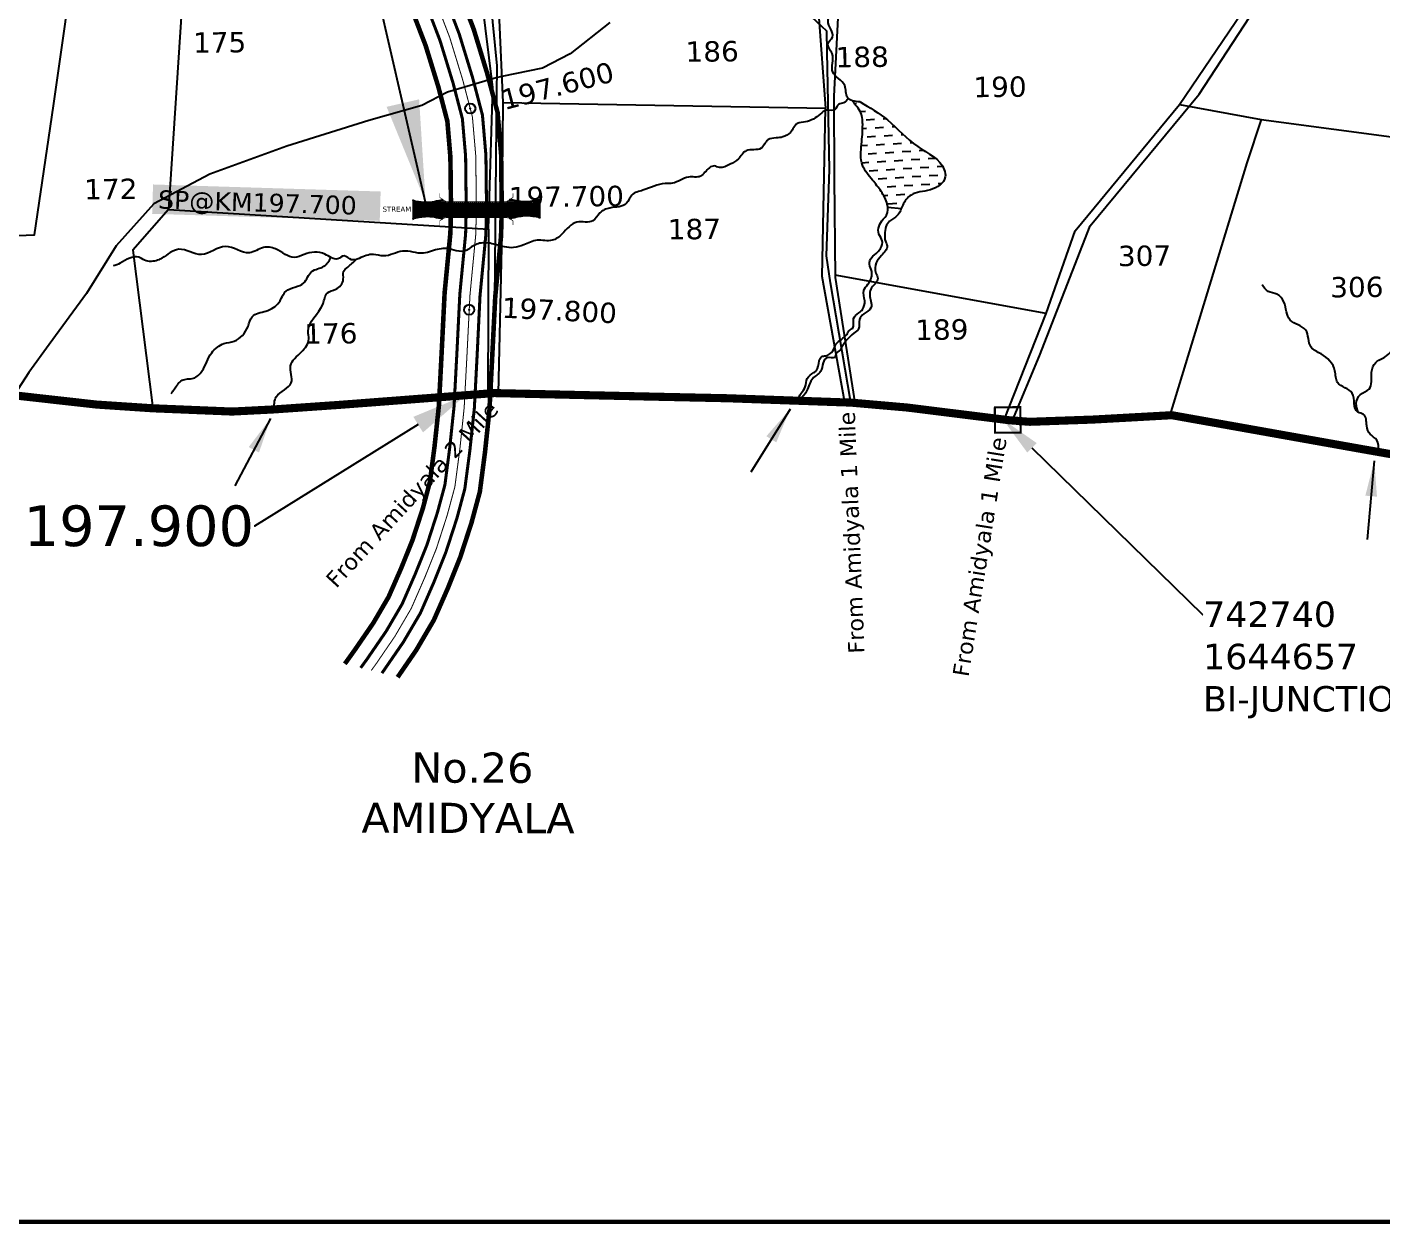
# Model space of a CAD drawing. Header units: inches. Extents: x 738765 to 747437, y 1643863 to 1647317.
# Drawn here: x 741802 to 743136, y 1643863 to 1645042 of the extents above; entities that cross this region are included whole.
import ezdxf
from ezdxf import colors
from ezdxf.entities.mleader import LeaderData, LeaderLine
from ezdxf.enums import TextEntityAlignment as Align
from ezdxf.math import Vec2, Vec3

# ---------------------------------------------------------------- set-up
doc = ezdxf.new("R2010")
doc.units = ezdxf.units.IN
doc.header["$MEASUREMENT"] = 0
doc.header["$PDMODE"] = 32
doc.header["$PDSIZE"] = 10
doc.linetypes.add('ACAD_ISO02W100', pattern=[15, 12, -3])
doc.linetypes.add('HIDDEN2', pattern=[0.1875, 0.125, -0.0625])
for name, color, linetype in [('CANAL1', 1, 'Continuous'), ('CSMark', 72, 'Continuous'), ('PLOT', 7, 'Continuous'), ('PLOT NO', 7, 'Continuous'), ('ROADS', 6, 'Continuous'), ('STRUCTURE', 5, 'Continuous'), ('tank', 4, 'Continuous'), ('TANKS-STREAM', 4, 'Continuous'), ('VILLAGE BOUNDRY', 5, 'Continuous'), ('VILLAGE STONES', 240, 'Continuous')]:
    doc.layers.add(name, color=color, linetype=linetype)
doc.styles.get("Standard").update_dxf_attribs({"font": 'verdana_0.ttf'})
doc.dimstyles.get("Standard").update_dxf_attribs({"dimtxt": 0.18, "dimasz": 35, "dimexe": 0.18, "dimexo": 0.0625, "dimgap": 0.09, "dimtad": 0, "dimtih": 1, "dimtoh": 1, "dimdec": 4, "dimzin": 0, "dimdsep": 46, "dimtxsty": 'Standard', "dimcen": 0.09, "dimadec": 0, "dimazin": 0, "dimtfac": 1, "dimtdec": 4, "dimtofl": 0, "dimtmove": 0, "dimatfit": 3, "dimfxl": 0, "dimtolj": 1, "dimtzin": 0, "dimarcsym": 0})

# ---------------------------------------------------------------- blocks, each defined once
blk = doc.blocks.new('SP')
at = {"layer": 'STRUCTURE'}
h = blk.add_hatch(dxfattribs=at)
h.set_pattern_fill('DASH', color=256, scale=8, style=0)
edge = h.paths.add_edge_path()
edge.add_spline(control_points=[(769825.7, 1706742.1), (769825.3, 1706741.8), (769823.8, 1706740.8), (769820.9, 1706740.3), (769817, 1706739.7), (769811.4, 1706738.9), (769804, 1706739.7), (769798.4, 1706741), (769795.6, 1706741.6)], knot_values=[0, 0, 0, 0, 1.613557, 5.24513, 8.624976, 13.470124, 22.190216, 30.746377, 30.746377, 30.746377, 30.746377], degree=3, periodic=0)
edge.add_line((769795.6, 1706741.6), (769792.6, 1706739.6))
edge.add_line((769792.6, 1706739.6), (769732.6, 1706739.6))
edge.add_line((769732.6, 1706739.6), (769729.6, 1706741.6))
edge.add_spline(control_points=[(769729.6, 1706741.6), (769726.9, 1706740.9), (769721.3, 1706739.5), (769713.9, 1706738.5), (769708.3, 1706739.1), (769704.4, 1706739.6), (769701.5, 1706740), (769700, 1706741), (769699.5, 1706741.3)], knot_values=[0, 0, 0, 0, 8.556161, 17.276253, 22.121402, 25.501247, 29.13282, 30.746377, 30.746377, 30.746377, 30.746377], degree=3, periodic=0)
edge.add_line((769699.5, 1706741.3), (769699.5, 1706722.1))
edge.add_spline(control_points=[(769699.5, 1706722.1), (769700, 1706722.4), (769701.4, 1706723.4), (769704.3, 1706724), (769708.2, 1706724.5), (769713.8, 1706725.3), (769721.2, 1706724.5), (769726.8, 1706723.3), (769729.6, 1706722.6)], knot_values=[0, 0, 0, 0, 1.613557, 5.24513, 8.624976, 13.470124, 22.190216, 30.746377, 30.746377, 30.746377, 30.746377], degree=3, periodic=0)
edge.add_line((769729.6, 1706722.6), (769732.6, 1706724.6))
edge.add_line((769732.6, 1706724.6), (769792.6, 1706724.6))
edge.add_line((769792.6, 1706724.6), (769795.6, 1706722.6))
edge.add_spline(control_points=[(769795.6, 1706722.6), (769798.4, 1706723.3), (769803.9, 1706724.8), (769811.3, 1706725.8), (769817, 1706725.1), (769820.9, 1706724.7), (769823.8, 1706724.2), (769825.2, 1706723.3), (769825.7, 1706723)], knot_values=[0, 0, 0, 0, 8.556161, 17.276253, 22.121402, 25.501247, 29.13282, 30.746377, 30.746377, 30.746377, 30.746377], degree=3, periodic=0)
edge.add_line((769825.7, 1706723), (769825.7, 1706742.1))
h.paths.add_polyline_path([(769764.2, 1706732.1, -1), (769761.1, 1706732.1, -1)], flags=0)
h.paths.add_polyline_path([(769761.1, 1706732.1, 1), (769764.2, 1706732.1, 1)], flags=16)
at = {"layer": 'STRUCTURE', "const_width": 0.628}
for points in [[(769726.6, 1706747.6), (769726.6, 1706743.6), (769732.6, 1706739.6), (769792.6, 1706739.6), (769798.6, 1706743.6), (769798.6, 1706747.6)], [(769726.6, 1706716.6), (769726.6, 1706720.6), (769732.6, 1706724.6), (769792.6, 1706724.6), (769798.6, 1706720.6), (769798.6, 1706716.6)]]:
    blk.add_lwpolyline(points, dxfattribs=at)
at = {"layer": 'STRUCTURE', "color": 3}
blk.add_lwpolyline([(769732.6, 1706724.6), (769792.6, 1706724.6)], dxfattribs=at)
blk.add_lwpolyline([(769732.6, 1706724.6), (769792.6, 1706724.6)], dxfattribs=at)
at = {"layer": 'STRUCTURE', "color": 0}
blk.add_circle((769762.6, 1706732.1), 1.55, dxfattribs=at)
at = {"layer": 'STRUCTURE'}
for points in [[(769825.7, 1706742.1), (769824.3, 1706741.3), (769820.8, 1706740.3), (769817.5, 1706739.8), (769812.7, 1706739.2), (769804, 1706739.9), (769795.6, 1706741.6)], [(769699.5, 1706741.3), (769700.9, 1706740.5), (769704.4, 1706739.6), (769707.8, 1706739.2), (769712.6, 1706738.8), (769721.3, 1706739.7), (769729.6, 1706741.6)], [(769699.5, 1706722.1), (769700.9, 1706723), (769704.4, 1706724), (769707.7, 1706724.5), (769712.5, 1706725), (769721.2, 1706724.4), (769729.6, 1706722.6)], [(769825.7, 1706723), (769824.3, 1706723.8), (769820.8, 1706724.7), (769817.4, 1706725.1), (769812.6, 1706725.5), (769803.9, 1706724.6), (769795.6, 1706722.6)]]:
    blk.add_spline(points, degree=3, dxfattribs=at)
at = {"layer": 'STRUCTURE', "color": 0}
blk.add_text('STREAM', height=5, dxfattribs=at).set_placement((769684.3, 1706732.1), align=Align.MIDDLE_CENTER)
for points in [[(769727.4, 1706732.1), (769700.8, 1706732.1)], [(769824.4, 1706732.1), (769800.5, 1706732.1)]]:
    blk.add_leader(points, dimstyle='Standard', override={"dimasz": 10, "dimgap": 0.09, "dimtad": 0}, dxfattribs=at)

msp = doc.modelspace()

# ---------------------------------------------------------------- hatches: boundary and pattern name
at = {"layer": 'tank'}
h = msp.add_hatch(dxfattribs=at)
h.set_pattern_fill('DASH', color=256, scale=67.1382042, angle=3.5405362, style=0)
edge = h.paths.add_edge_path()
edge.add_spline(control_points=[(742663, 1644863.6), (742663.4, 1644864.7), (742665.6, 1644870), (742670.8, 1644877.3), (742681.7, 1644880.3), (742694.2, 1644881.5), (742707.9, 1644890.1), (742703.9, 1644911.8), (742675, 1644923.4), (742652.7, 1644950.9), (742631.8, 1644963.1), (742622.4, 1644968.6)], knot_values=[0, 0, 0, 0, 3.465828, 16.380357, 25.355367, 36.141052, 55.475317, 62.612954, 97.405436, 137.045385, 169.39457, 169.39457, 169.39457, 169.39457], degree=3, periodic=0)
edge.add_spline(control_points=[(742622.4, 1644968.6), (742619.8, 1644968.9), (742617.2, 1644969.2), (742615, 1644969.8)], knot_values=[0, 0, 0, 0, 6.486863, 6.486863, 6.486863, 6.486863], degree=3, periodic=0)
edge.add_spline(control_points=[(742615, 1644969.8), (742616, 1644968.3), (742618.3, 1644964.7), (742624.3, 1644958.2), (742625.4, 1644943.9), (742623.9, 1644926.9), (742621.8, 1644906.2), (742634.1, 1644892.6), (742643.3, 1644880.6), (742648.4, 1644871.8), (742649.5, 1644865.9), (742649.6, 1644865)], knot_values=[222.535089, 222.535089, 222.535089, 222.535089, 227.642512, 235.409575, 248.483668, 268.050195, 288.682877, 306.535068, 320.230479, 334.373717, 337.091499, 337.091499, 337.091499, 337.091499], degree=3, periodic=0)
edge.add_line((742649.6, 1644865), (742663, 1644863.6))

# ---------------------------------------------------------------- linework, layer by layer
at = {"color": 3}
for p in [(742238.3, 1644962.1), (742244.3, 1644863), (742237.2, 1644763.9)]:
    msp.add_point(p, dxfattribs=at)
at = {"layer": 'CANAL1', "color": 1, "const_width": 4.5}
for points in [[(742228.5, 1645074.8), (742241.6, 1645040.4), (742254.9, 1644996.9), (742265.2, 1644958.1), (742268.7, 1644916.7), (742269.3, 1644863.4), (742268.6, 1644836.4), (742262.9, 1644776.7), (742260.1, 1644721.4), (742257.2, 1644665.6), (742252.8, 1644623.6), (742247.7, 1644584.5), (742239.5, 1644554.1), (742228.4, 1644520.1), (742216.5, 1644490.3), (742202.4, 1644458.2), (742185, 1644428.5), (742166.7, 1644401.9)], [(742183.1, 1645053.3), (742194.3, 1645024.1), (742206.9, 1644983.2), (742215.7, 1644949.6), (742218.7, 1644914.3), (742219.3, 1644863.7), (742218.7, 1644839.5), (742213, 1644780.4), (742210.2, 1644723.9), (742207.4, 1644669.6), (742203.1, 1644629.4), (742198.5, 1644594.3), (742191.6, 1644568.4), (742181.4, 1644537.1), (742170.4, 1644509.7), (742157.8, 1644481), (742142.8, 1644455.4), (742124.6, 1644428.9), (742114.7, 1644415.1)]]:
    msp.add_lwpolyline(points, dxfattribs=at)
at = {"layer": 'CANAL1', "color": 5, "const_width": 3}
for points in [[(742196.7, 1645059.7), (742208.5, 1645029), (742221.3, 1644987.3), (742230.5, 1644952.1), (742233.7, 1644915), (742234.3, 1644863.6), (742233.7, 1644838.6), (742228, 1644779.3), (742225.2, 1644723.1), (742222.3, 1644668.4), (742218, 1644627.7), (742213.3, 1644591.4), (742205.9, 1644564.1), (742195.5, 1644532), (742184.2, 1644503.9), (742171.2, 1644474.1), (742155.5, 1644447.3), (742136.9, 1644420.2), (742130.3, 1644411.1)], [(742151.2, 1644405.9), (742153.2, 1644408.7), (742172.4, 1644436.6), (742189.1, 1644465), (742202.7, 1644496.1), (742214.3, 1644525.2), (742225.1, 1644558.4), (742232.9, 1644587.4), (742237.9, 1644625.3), (742242.3, 1644666.8), (742245.2, 1644722.1), (742247.9, 1644777.8), (742253.6, 1644837.3), (742254.3, 1644863.5), (742253.7, 1644916), (742250.3, 1644955.5), (742240.5, 1644992.8), (742227.4, 1645035.5), (742214.9, 1645068.3)]]:
    msp.add_lwpolyline(points, dxfattribs=at)
at = {"layer": 'CANAL1', "color": 1, "linetype": 'HIDDEN2', "ltscale": 100, "const_width": 1}
msp.add_lwpolyline([(742205.8, 1645064), (742218, 1645032.2), (742230.9, 1644990.1), (742240.4, 1644953.8), (742243.7, 1644915.5), (742244.3, 1644863.6), (742243.7, 1644838), (742238, 1644778.5), (742235.2, 1644722.6), (742232.3, 1644667.6), (742228, 1644626.5), (742223.1, 1644589.4), (742215.5, 1644561.3), (742204.9, 1644528.6), (742193.4, 1644500), (742180.1, 1644469.6), (742163.9, 1644442), (742145.1, 1644414.5), (742140.7, 1644408.5)], dxfattribs=at)
at = {"layer": 'CSMark', "color": 3}
msp.add_lwpolyline([(738766.6, 1647314.5), (747349.1, 1647314.5), (747349.1, 1643865.5), (738766.6, 1643865.5)], close=True, dxfattribs=at)
at = {"layer": 'PLOT'}
for points in [[(741915.2, 1645844), (742020.5, 1645856.2), (742064.1, 1645863.7), (742125, 1645869.2), (742189.3, 1645872.8), (742202.6, 1645872.2), (742235.7, 1645867.4), (742262.6, 1645863.2), (742275.6, 1645860.1), (742327.5, 1645854.8), (742359.3, 1645803.2), (742344.3, 1645697.6), (742177.9, 1645616.6), (742217.6, 1645549.5), (742258.2, 1645462.7), (742263.2, 1645131.3), (742270.4, 1644968.2), (742269, 1644825.1), (742265.8, 1644681.7)], [(741792.5, 1644837.1), (741808.8, 1644837.7), (741827.8, 1644964.9), (741851.3, 1645131), (741609.5, 1645138.8)], [(741958.6, 1645132.5), (741940.9, 1644862.7), (741905.7, 1644822.7), (741925.6, 1644666.8)], [(742256.4, 1644843.2), (742260.4, 1644982.9), (742242.4, 1645129.1), (741958.6, 1645132.5)], [(742270.4, 1644968.2), (742588.7, 1644962.3), (742581.7, 1645055.7), (742596.3, 1645132.2)], [(742604.4, 1645128.9), (742596.6, 1644974.4), (742596.7, 1644893.6), (742597.8, 1644795.8), (742617.2, 1644672.1)], [(742764.4, 1644655.6), (742805.6, 1644760.2), (742834.2, 1644841.7), (742937.2, 1644966.1), (743022.3, 1645092.2)], [(742937.2, 1644966.1), (743017.6, 1644951.2), (743237.1, 1644922.1), (743397.8, 1644978.7)], [(742607.4, 1644672.6), (742585.1, 1644796.6), (742588.2, 1644962.3)], [(743017.6, 1644951.2), (743003.4, 1644908.5), (742964.3, 1644780.6), (742927.5, 1644659.9)], [(741940.9, 1644862.7), (742256.4, 1644843.2), (742255.5, 1644681.3)], [(742805.6, 1644760.2), (742597.8, 1644798.1)]]:
    msp.add_lwpolyline(points, dxfattribs=at)
at = {"layer": 'PLOT NO'}
msp.add_lwpolyline([(742780.2, 1644668), (742780.5, 1644642.9), (742755.4, 1644642.7), (742755.2, 1644667.7), (742780.2, 1644668)], dxfattribs=at)
at = {"layer": 'ROADS'}
for points in [[(742259.5, 1644681.6), (742262.5, 1644773.8), (742264.1, 1644946.3), (742264.7, 1645004.1), (742254.3, 1645111.3), (742252.7, 1645214), (742250.6, 1645345.1), (742252, 1645459.1), (742227.4, 1645515), (742175.4, 1645614), (742173.5, 1645624.7), (742182, 1645724.6), (742195.9, 1645872.5), (742184.3, 1646049.3), (742175.5, 1646132.2), (742171, 1646165.4), (742178.2, 1646253.2), (742186.6, 1646430.2), (742186.7, 1646527.1), (742185.6, 1646642.6), (742158.1, 1646845.9), (742153.4, 1646880.7)], [(742772.4, 1644654.8), (742799, 1644718.6), (742849.2, 1644846.4), (742956.6, 1644976.4), (743111.5, 1645213.8)], [(742375.9, 1645046.8), (742336.6, 1645016), (742309.4, 1645001.8), (742269.3, 1644993.5), (742263.9, 1644992.5), (742215.9, 1644978.3), (742190.5, 1644965.1), (742138.4, 1644950.3), (742057.4, 1644925), (741981.7, 1644897.5), (741926.4, 1644868.1), (741889.4, 1644826.8), (741860.3, 1644779.8), (741823.4, 1644729.6), (741803.3, 1644702.1), (741789, 1644679.6)], [(742613.4, 1644672.4), (742593.3, 1644790.5), (742589.4, 1644817), (742592.1, 1644902.2), (742590, 1645018.1), (742589.6, 1645038.3), (742574.7, 1645052.2)]]:
    msp.add_lwpolyline(points, dxfattribs=at)
at = {"layer": 'STRUCTURE', "color": 5, "const_width": 4.23}
msp.add_lwpolyline([(738766.6, 1647314.5), (747349.1, 1647314.5), (747349.1, 1643865.5), (738766.6, 1643865.5)], close=True, dxfattribs=at)
at = {"layer": 'STRUCTURE', "color": 0}
msp.add_point((742244.3, 1644863), dxfattribs=at)
at = {"layer": 'TANKS-STREAM'}
msp.add_lwpolyline([(742649.6, 1644865), (742663, 1644863.6)], dxfattribs=at)
for points in [[(741374.8, 1644813.4), (741376.5, 1644818.5), (741374.9, 1644827.7), (741382.6, 1644840.3), (741383.1, 1644849.5), (741380, 1644862), (741382.3, 1644872.7), (741384.5, 1644876.6), (741387.3, 1644888.7), (741385.9, 1644901.1), (741388, 1644908.8), (741392.3, 1644916.2), (741393.5, 1644921.3), (741387, 1644931.8), (741387.6, 1644942.8), (741388.8, 1644951.4), (741394.5, 1644961.2), (741399.6, 1644970.2), (741399.9, 1644983.2), (741390.4, 1645000.7), (741389.7, 1645010.9), (741393.7, 1645024.3), (741396.4, 1645029.4), (741394.8, 1645043.1), (741391.4, 1645051.4), (741386.5, 1645061), (741385.2, 1645065.3), (741387.3, 1645073.2), (741395, 1645086.9), (741397.1, 1645093.4), (741396, 1645114), (741385.6, 1645135), (741385.3, 1645143.7), (741391.6, 1645157.1), (741395, 1645163.9), (741397.8, 1645175.7), (741394.9, 1645195), (741398, 1645206.1), (741405, 1645214.3), (741415.7, 1645223.5), (741419.8, 1645229.8), (741423.8, 1645242.3), (741421.4, 1645254.2), (741421.7, 1645265), (741427.2, 1645276), (741433.9, 1645284.2), (741442, 1645293.7), (741445.2, 1645299.6), (741446.7, 1645308.2), (741443.3, 1645319.9), (741442.4, 1645330.1), (741445.2, 1645338.5), (741453.3, 1645350.5), (741458.8, 1645357.8), (741460.7, 1645364.2), (741460, 1645371.3), (741458.3, 1645382.4), (741458.5, 1645391.8), (741462.9, 1645400.1), (741468.3, 1645408.1), (741472.1, 1645413.1), (741474.7, 1645417.4), (741475.9, 1645422.2), (741478, 1645430.5), (741476.1, 1645438.9), (741476.3, 1645448.8), (741480.1, 1645458.1), (741484.7, 1645463.4), (741486, 1645467.4), (741486.9, 1645476.8), (741489, 1645485.5), (741489.3, 1645494.4), (741488.9, 1645503), (741490.6, 1645512.8), (741497.1, 1645523), (741497.6, 1645532.4), (741497, 1645541.5), (741493.6, 1645553.5), (741498.7, 1645563), (741506.6, 1645568.6), (741512.1, 1645578.2), (741517.5, 1645587.2), (741518, 1645611.9), (741521.8, 1645618.2), (741533.4, 1645625), (741539.1, 1645632), (741543.8, 1645639), (741545.1, 1645644.7), (741543.8, 1645656.9), (741539.5, 1645672), (741541.9, 1645678), (741550.7, 1645691.3), (741551.8, 1645705.9), (741551.9, 1645714.6), (741555, 1645719.8), (741560.5, 1645724.4), (741570.1, 1645730.5), (741574.7, 1645735.6), (741577, 1645741.1), (741577.6, 1645747.5), (741584.3, 1645754.4), (741590, 1645756.3), (741597.6, 1645756.5), (741600.9, 1645754), (741611.8, 1645755.1), (741617, 1645760.5), (741622.8, 1645763.5), (741632.2, 1645764), (741647.6, 1645760.6), (741653.7, 1645761.2), (741661.5, 1645764.9), (741671.3, 1645764.8), (741687.4, 1645756.9), (741691.1, 1645756.7), (741700.6, 1645758.2), (741708.2, 1645758.5), (741722.8, 1645748.5), (741731.3, 1645746.1), (741739.4, 1645748.6), (741750.3, 1645758), (741757.2, 1645763.1), (741772.1, 1645762.8), (741780.5, 1645760.7), (741791.6, 1645769.2), (741797.9, 1645772.5), (741808.6, 1645772.4), (741821.7, 1645766.2), (741828.2, 1645759.8), (741835.5, 1645757.2), (741847.9, 1645755.8), (741853.9, 1645756.4), (741860.2, 1645750.7), (741867, 1645744.1), (741874.4, 1645740.9), (741888.3, 1645740.4), (741894.6, 1645734.1), (741900.7, 1645731), (741906.1, 1645730.1), (741909.2, 1645727.8), (741910.5, 1645721.9), (741908, 1645714.9), (741903.4, 1645708.5), (741895.9, 1645705.7), (741892.6, 1645703.5), (741891.3, 1645701.5), (741890.7, 1645699.9), (741888.1, 1645691.2), (741886.1, 1645686.4), (741885.3, 1645685), (741883.8, 1645682.8), (741881.7, 1645681), (741879.6, 1645680), (741872.7, 1645674.1), (741871.4, 1645670.1), (741871.3, 1645658.5), (741870.9, 1645656.3), (741868, 1645650), (741863.5, 1645644.4), (741861.8, 1645641.6), (741861.6, 1645636.1), (741860.6, 1645631.3), (741858.1, 1645625.1), (741857.2, 1645623.3), (741856.9, 1645622), (741853.7, 1645617.6), (741849.6, 1645613), (741846.2, 1645610.3), (741845.3, 1645603.1), (741843.7, 1645592.9), (741837.7, 1645584.3), (741834.8, 1645578.7), (741829.9, 1645569.5), (741828.3, 1645565.1)], [(742452, 1645672.5), (742462.8, 1645672.8), (742477.4, 1645677.6), (742487.2, 1645674.8), (742497.3, 1645678.8), (742508.3, 1645676.3), (742523.6, 1645678.9), (742537.3, 1645674.6), (742553.4, 1645676.3), (742564.6, 1645670.7), (742578, 1645668.6), (742589.7, 1645659.1), (742593.5, 1645651.8), (742600.1, 1645648.5), (742608, 1645637), (742614.2, 1645625.1), (742626.2, 1645616.7), (742632.4, 1645602.6), (742641.5, 1645599.2), (742650.3, 1645596.8), (742655.6, 1645595.1), (742661.8, 1645586.6), (742676.7, 1645585.5), (742686, 1645577.6), (742694.6, 1645571.1), (742703.6, 1645570.8), (742710.1, 1645569.3), (742721.8, 1645558), (742739, 1645554.7), (742745.9, 1645546), (742749.7, 1645538.5), (742758.6, 1645534.8), (742765, 1645532.8), (742773.4, 1645524), (742781.3, 1645519.4), (742789.8, 1645515.1), (742795.7, 1645513.7), (742801.6, 1645504.1), (742804.8, 1645495.7), (742813.1, 1645490.9), (742818.6, 1645488.7), (742825.8, 1645481.5), (742830.6, 1645476.4), (742838.7, 1645473.8), (742848.8, 1645467.5), (742854.5, 1645464.3), (742859.8, 1645462.9), (742869.8, 1645453.5), (742876, 1645446.1), (742889.5, 1645440.9), (742898.1, 1645432.7), (742904.3, 1645427.6), (742916, 1645424.3), (742923.9, 1645416.5), (742930.6, 1645408.9), (742942.3, 1645404.4), (742951.5, 1645398.3), (742955.8, 1645391.2), (742960.2, 1645386.7), (742972.6, 1645382.5), (742976.8, 1645374.2), (742991.9, 1645362.2), (742997, 1645355.7), (743004.2, 1645348.9), (743007.9, 1645341.7), (743009.2, 1645336.2), (743013.7, 1645331.4), (743015.7, 1645324.8), (743018.2, 1645321), (743017.4, 1645313.7), (743018.3, 1645308.4), (743023.5, 1645299.7), (743032.4, 1645297), (743039.9, 1645292.7), (743045.8, 1645285.7), (743050.3, 1645282.3), (743055.3, 1645282.2), (743062.4, 1645277.8), (743067.5, 1645274.5), (743072.3, 1645275.2), (743079.3, 1645272.5), (743086.9, 1645268), (743089.6, 1645264.6), (743097.9, 1645263.4), (743107.5, 1645262.6), (743116.4, 1645258.5), (743126.9, 1645257.8), (743133.6, 1645257.7), (743139.3, 1645254), (743142.9, 1645253.3), (743148.4, 1645253.9), (743157.8, 1645254.9), (743165.9, 1645252.4), (743169.7, 1645248.6), (743177.7, 1645248.6), (743187.7, 1645249.5), (743196.7, 1645246.2), (743201.2, 1645244.7), (743206.8, 1645246.7), (743213.3, 1645243.9), (743217.8, 1645240.8), (743224.2, 1645241.1), (743225.9, 1645243.6), (743222.1, 1645259.4), (743221.7, 1645270.1), (743224.8, 1645277.6), (743227.5, 1645279.3), (743237.3, 1645275.6), (743266.7, 1645258.7), (743279.9, 1645248.5), (743292.5, 1645242.1), (743302.5, 1645241.1), (743319, 1645231.2), (743334, 1645218.4), (743344.7, 1645212.1), (743351.7, 1645211.7), (743358.2, 1645213.1), (743367.2, 1645212.9), (743373.5, 1645210.9), (743379.5, 1645211.8), (743385.6, 1645217.7), (743389.4, 1645218.8), (743400.1, 1645219.3), (743408.8, 1645221.8), (743413.5, 1645224.6), (743417.7, 1645227.5), (743423.3, 1645229.1), (743428, 1645229.9), (743436.8, 1645228.3), (743441.3, 1645227.2), (743447.1, 1645228.6), (743449.8, 1645230.4), (743457.6, 1645229.7), (743465.9, 1645232.3), (743474.1, 1645233.9), (743484.8, 1645232.8), (743489.9, 1645234.1), (743494.7, 1645238.7), (743501.4, 1645240), (743508.4, 1645237.8), (743515.7, 1645240.1), (743524.3, 1645240.5), (743528.5, 1645240), (743534, 1645242.3), (743540.4, 1645246.2), (743548.3, 1645248.4), (743555.6, 1645247.4), (743558.5, 1645247.1), (743566.3, 1645251), (743573.6, 1645253.6), (743578.6, 1645253), (743585.1, 1645256), (743597.2, 1645259.8), (743602.3, 1645259.8), (743611.1, 1645263.4), (743616.5, 1645268.3), (743620.9, 1645270.6), (743628.9, 1645269.8), (743635.5, 1645271.4), (743638.3, 1645273.4), (743647.9, 1645276.8), (743656.9, 1645274.6), (743666.3, 1645277.7), (743671.6, 1645278.8), (743684.9, 1645271.9), (743689.3, 1645268), (743693.4, 1645264.8), (743699.8, 1645263.3), (743705.5, 1645259), (743709.6, 1645253.3), (743713.9, 1645248.8), (743718.1, 1645246.5), (743722.4, 1645245.5), (743727.8, 1645241.9), (743731.5, 1645237.4), (743736.8, 1645233.9), (743740.3, 1645222.6), (743747.3, 1645217.8), (743755.4, 1645211.5), (743760.5, 1645202.4), (743766, 1645198.8), (743773, 1645195.8), (743779.2, 1645189.6), (743784.2, 1645184.1), (743790.5, 1645180.7), (743798.7, 1645180.1), (743804.8, 1645175.6), (743807.5, 1645172.6), (743811.5, 1645169.7), (743813.9, 1645165.8), (743820.3, 1645165.1), (743825.5, 1645163.7), (743834.3, 1645160.7), (743836.9, 1645159.3), (743844.6, 1645154.1), (743851.8, 1645151.6), (743860.4, 1645152.3), (743863.2, 1645154), (743866.4, 1645154.4), (743877.8, 1645150.1), (743885.1, 1645151.6), (743890.4, 1645153.5), (743894.9, 1645154.8), (743902.2, 1645153.7), (743904.7, 1645151.6), (743909.2, 1645151.4), (743913.3, 1645152.1), (743915.9, 1645153.3), (743919.4, 1645155.1), (743927.6, 1645157.6), (743935.9, 1645156.7), (743939.3, 1645155.7), (743945.6, 1645153.9), (743948.9, 1645152.8), (743955.7, 1645155.4), (743961.6, 1645158), (743971.3, 1645155.4), (743976.7, 1645156.2), (743986.8, 1645155.5), (743996.1, 1645150.8), (744003.2, 1645150.3), (744009.3, 1645148.6), (744013.8, 1645142.8), (744020.1, 1645134.3), (744024.7, 1645129.4), (744032.8, 1645120.9), (744042.2, 1645114.7), (744050.3, 1645115.7), (744055.8, 1645115.9), (744061.3, 1645110.9), (744074.7, 1645107), (744077.6, 1645107), (744083.6, 1645106.1), (744086.6, 1645104.9), (744098.3, 1645098.5), (744104.2, 1645096.3), (744115, 1645094), (744119.7, 1645091.3), (744124.4, 1645088.2), (744126.7, 1645085.3), (744131.5, 1645083.9), (744141.2, 1645080.4), (744152.5, 1645072), (744157.9, 1645070.6), (744164.4, 1645069.5), (744167.3, 1645068.1), (744175.2, 1645063), (744182.8, 1645064.3), (744186, 1645064.8), (744196.1, 1645061.8), (744199.6, 1645060.9), (744206.5, 1645061.5), (744214.8, 1645058.2), (744219.2, 1645059.7), (744230.3, 1645059.1), (744233.6, 1645057.5), (744236.7, 1645056.9), (744239.9, 1645057.8), (744246.8, 1645056), (744250.4, 1645054), (744257.5, 1645055.1), (744261.4, 1645055.8), (744265.9, 1645053.6), (744271.7, 1645053.3), (744297.1, 1645042.2), (744303, 1645044.9), (744318.7, 1645040.2), (744329.2, 1645042.2), (744335.5, 1645040.1), (744340.4, 1645037.3), (744345.5, 1645035.3), (744352.9, 1645035.5), (744357.1, 1645037.4), (744362.3, 1645037.6), (744368.2, 1645035.4), (744373.9, 1645037), (744378.6, 1645036.4), (744380.4, 1645037.1), (744385.9, 1645034.6), (744391.1, 1645032.5), (744396.9, 1645032.2), (744401.3, 1645032.7), (744405.7, 1645032.9), (744409.7, 1645030.9), (744415.2, 1645027.6), (744422.1, 1645025.7), (744427.9, 1645024.4), (744433.6, 1645023.4), (744441.5, 1645026.3), (744450.6, 1645029.1), (744454.1, 1645027), (744462.4, 1645024.1), (744466.9, 1645026.3), (744472.4, 1645027.4), (744478.8, 1645029), (744481.9, 1645028.5), (744489.9, 1645031.7), (744496.3, 1645030.3), (744499, 1645028.3), (744505.7, 1645018), (744505.5, 1645012.1), (744504.9, 1645009.5), (744504.5, 1645005.9), (744504.8, 1645003.7), (744506.1, 1645000.7), (744507.4, 1644998.2), (744510.6, 1644993.8), (744508.8, 1644984.8), (744507.5, 1644980.7), (744505.9, 1644978.5), (744504.7, 1644977.3), (744503.4, 1644975.1), (744503.4, 1644973.2), (744504.3, 1644969.2), (744508.2, 1644957.5), (744508.4, 1644955.6), (744507.6, 1644951.4), (744506.6, 1644943.5), (744504, 1644940.8), (744503, 1644936.8), (744502.7, 1644932.4), (744508.4, 1644925.7), (744509, 1644914.6), (744509.7, 1644907), (744508.2, 1644901.5), (744506, 1644898.6), (744503.5, 1644895.6), (744500.1, 1644888.9), (744499.2, 1644877.4), (744500.2, 1644874.2), (744499.2, 1644869.4), (744498.6, 1644865.1), (744493.2, 1644857.3), (744490.4, 1644852.6), (744491.7, 1644846.7), (744491.6, 1644836.6), (744487.3, 1644831.5), (744487.2, 1644825.8), (744486.3, 1644819.3), (744486.7, 1644816.2), (744485.3, 1644804.6), (744484.6, 1644799.6), (744482, 1644792.9), (744482.1, 1644787.5), (744481.1, 1644781.3), (744480.4, 1644776.6), (744480.6, 1644774.7), (744480.9, 1644772.3), (744480.9, 1644771.1)], [(742622.4, 1644968.6), (742609.9, 1644972.9), (742607.2, 1644984.7), (742595.5, 1644998), (742594.7, 1645016.4), (742590.7, 1645026.3), (742595.1, 1645032.4), (742590.8, 1645048.5), (742592.2, 1645053.6), (742590, 1645063.5), (742591.2, 1645076.9), (742594.7, 1645084.3), (742592.4, 1645093.7), (742595.8, 1645104.1), (742595.6, 1645111.8), (742596.6, 1645124), (742601.5, 1645128.9), (742626.8, 1645141.2), (742637.2, 1645148.7), (742654.8, 1645158.3), (742663.7, 1645168), (742676.3, 1645178), (742680.2, 1645184.2), (742682.8, 1645186.3), (742682.8, 1645190.7), (742689.5, 1645196.5), (742695.4, 1645212.7), (742701.6, 1645221.2), (742708, 1645238.2), (742711.4, 1645248.7), (742713.5, 1645259.4), (742717.4, 1645262.1), (742723.5, 1645268.8), (742729.9, 1645269), (742743.8, 1645263), (742748.4, 1645262.9), (742751.3, 1645265.7), (742758.2, 1645265.6), (742765.5, 1645262.2), (742771.7, 1645263), (742777.1, 1645264.8), (742779.2, 1645265.7), (742783.9, 1645264.9), (742791.2, 1645263.1), (742798.7, 1645263.8), (742807.9, 1645268), (742817.4, 1645268.8), (742826.8, 1645271.1), (742829, 1645274.7), (742843.7, 1645275), (742852.6, 1645274.2), (742858.5, 1645277.8), (742867.7, 1645279.7), (742877.6, 1645276.1), (742883.2, 1645276.9), (742890.3, 1645281.7), (742900.4, 1645284.2), (742905.7, 1645281.7), (742908, 1645281.5), (742910.7, 1645281.5), (742914.2, 1645283), (742920.2, 1645284.8), (742927.8, 1645285.3), (742931.9, 1645283.9), (742935.6, 1645284.3), (742939.7, 1645284.8), (742942.1, 1645286.5), (742944.6, 1645287.9), (742950.9, 1645289.9), (742963.8, 1645294.4), (742965.9, 1645297.1), (742967.9, 1645298.5), (742969.4, 1645298.4), (742972.5, 1645298.4), (742974.9, 1645298.8), (742977.7, 1645300.2), (742986.1, 1645299.4), (742991.6, 1645299.6), (742994.7, 1645300.3), (742996.9, 1645300.5), (742999.2, 1645301.6), (743009.2, 1645308.6), (743011.5, 1645314.7), (743009, 1645321.2), (743008.4, 1645328.3), (743006.5, 1645333.3), (743003.1, 1645335.6), (743001.3, 1645337.9), (742999.4, 1645345.1), (742997.1, 1645346.2), (742993.5, 1645350.3), (742991.6, 1645353.2), (742985.2, 1645356.1), (742982.6, 1645357.1), (742979.1, 1645360.5), (742976.4, 1645366.4), (742973, 1645371.6), (742964.7, 1645378.7), (742955.8, 1645382.2), (742947.3, 1645393.8), (742926.2, 1645401.7), (742916, 1645417.1), (742895.1, 1645423.7), (742885.7, 1645435.8), (742874.1, 1645437.9), (742859.8, 1645454.3), (742848.2, 1645459.2), (742840.6, 1645462.9)], [(742610.6, 1644972), (742606.3, 1644967.7), (742601.1, 1644966.2), (742597.7, 1644961.1), (742589.5, 1644960.4), (742583.1, 1644956.7), (742568.6, 1644948.9), (742560.5, 1644947.3), (742553.8, 1644938.6), (742546.1, 1644934.1), (742539.7, 1644933.1), (742531.6, 1644931.3), (742524.8, 1644923), (742510.1, 1644920.5), (742502.5, 1644912.5), (742494.3, 1644907.2), (742483.8, 1644904), (742478.9, 1644905.5), (742469.5, 1644899.4), (742465, 1644895.4), (742453.3, 1644894.6), (742437.6, 1644888.5), (742430.3, 1644888.2), (742408.4, 1644881.6), (742397.5, 1644876.8), (742392.3, 1644868.8), (742375.7, 1644864.1), (742365.9, 1644859.2), (742359.2, 1644851.5), (742343.3, 1644850.1), (742328.8, 1644838.6), (742319.1, 1644832.3), (742304.2, 1644832.3), (742290.9, 1644827.8), (742281, 1644825.1), (742263.2, 1644828.1), (742248.9, 1644829.6), (742238.2, 1644824.9), (742235, 1644822.6), (742224.5, 1644821.9), (742215, 1644824.2), (742200.2, 1644821.6), (742192.2, 1644819.6), (742171.5, 1644821.6), (742152.9, 1644816.9), (742142.8, 1644818.4), (742128.8, 1644814.5), (742121.4, 1644813.2), (742114, 1644816.9), (742107.7, 1644814.1), (742095.1, 1644818.6), (742074.6, 1644818.4), (742064.9, 1644815.4), (742046.5, 1644823.8), (742034.4, 1644825.1), (742020.8, 1644820.1), (741997.1, 1644826.2), (741973.6, 1644818.3), (741951.1, 1644823.4), (741934.5, 1644814.8), (741930.2, 1644812.7), (741917.4, 1644812.7), (741911.6, 1644815.6), (741902.7, 1644814.7), (741893.3, 1644809.7), (741886.4, 1644807)], [(742562.1, 1644678.1), (742564.2, 1644681.6), (742568.3, 1644688), (742570.2, 1644696), (742576.9, 1644702), (742579.3, 1644704), (742582.1, 1644713.7), (742584.3, 1644717.6), (742588.6, 1644718.6), (742595.5, 1644723.5), (742598.6, 1644729.9), (742609.2, 1644739.6), (742611.8, 1644743.6), (742615.2, 1644745.9), (742616, 1644755.1), (742621.1, 1644760.8), (742624.7, 1644764.1), (742626.9, 1644772.6), (742625.9, 1644782.8), (742630.1, 1644789.1), (742633.4, 1644795.3), (742633.8, 1644801.6), (742631.7, 1644808.8), (742633.5, 1644815), (742639.9, 1644820.8), (742642.4, 1644824.3), (742644.2, 1644831.9), (742640.9, 1644838.4), (742641.1, 1644846.3), (742645.2, 1644853.1), (742648.4, 1644857.1), (742649.1, 1644867.8), (742643, 1644880.5), (742634.7, 1644891.5), (742624.7, 1644906.3), (742623.8, 1644926.9), (742624.9, 1644946.4), (742622.5, 1644959.3), (742617.9, 1644965.5), (742615, 1644969.8)], [(742622.4, 1644968.6), (742649.4, 1644950.8), (742679.1, 1644924.6), (742705.3, 1644901.8), (742706.3, 1644894.7), (742691.6, 1644882), (742681.1, 1644879.9), (742672.6, 1644876.9), (742664.4, 1644867), (742659, 1644856.7), (742651.4, 1644851.1), (742647.8, 1644845.6), (742646.6, 1644838.2), (742647.3, 1644831.6), (742648.9, 1644826.8), (742643.3, 1644817.2), (742638.2, 1644810.1), (742637.9, 1644800), (742639.8, 1644794.7), (742632.8, 1644784), (742633, 1644772.3), (742633.1, 1644765.9), (742625.9, 1644759.7), (742621.7, 1644754.2), (742620.9, 1644745), (742616.2, 1644740.7), (742604.2, 1644726.7), (742602.6, 1644724.2), (742598.8, 1644720.7), (742597.4, 1644717), (742589.8, 1644716.6), (742586, 1644711.7), (742583.4, 1644703.1), (742575.7, 1644696.2), (742570, 1644684.2), (742566.5, 1644679.2), (742564.4, 1644676.8), (742563.7, 1644675.8)], [(743113.1, 1644662.9), (743111.2, 1644671.6), (743115.1, 1644680.2), (743123.8, 1644685.8), (743126.4, 1644702.3), (743130.4, 1644712), (743139.8, 1644717.5), (743147.2, 1644730.7), (743145.9, 1644737.9), (743152.1, 1644741.6), (743157.2, 1644747.9), (743157.4, 1644763), (743161.9, 1644771.1), (743170.3, 1644776.7), (743176.2, 1644783.4), (743178.8, 1644795.3), (743187.5, 1644802.7), (743199.7, 1644808.8), (743204.9, 1644816.1), (743208.3, 1644828.6), (743212.8, 1644835), (743221.2, 1644838.6), (743227.8, 1644840.2), (743232.5, 1644847.2), (743235.5, 1644855.7), (743241.4, 1644862.8), (743248.8, 1644865.6), (743254.3, 1644865.9), (743264.8, 1644873.3), (743271.8, 1644883.9), (743279.3, 1644887.3), (743286.8, 1644888.3), (743297.8, 1644901.3), (743304.3, 1644902.8), (743316.9, 1644911.4), (743328.2, 1644915.7), (743341, 1644920), (743347.4, 1644926.2), (743352.2, 1644928.6), (743356.4, 1644925.6), (743361.9, 1644929.9), (743371.3, 1644930.3), (743381.5, 1644922.6), (743390, 1644915.8), (743402.2, 1644917.8), (743415.9, 1644928.4), (743418.6, 1644935.5), (743427, 1644940.2), (743432.2, 1644944.2), (743433.1, 1644950.9), (743441.8, 1644960.1), (743443, 1644968.6)], [(741943.7, 1644681.4), (741950, 1644690.3), (741954.3, 1644694.4), (741965.6, 1644696.5), (741973.9, 1644703.4), (741983.5, 1644721.6), (741989.1, 1644727.1), (741995.5, 1644730.5), (742005.7, 1644733), (742019.3, 1644747.4), (742023.4, 1644757), (742037, 1644762.6), (742050, 1644771.4), (742056.8, 1644782.3), (742074.2, 1644790.3), (742082, 1644801.4), (742094.1, 1644806.7), (742101, 1644815.3)], [(742044.9, 1644665.7), (742047.2, 1644678.1), (742061.9, 1644691.9), (742061.3, 1644708.8), (742072, 1644722.4), (742079.2, 1644735.2), (742078.5, 1644742.3), (742093.2, 1644769.8), (742097.6, 1644780.4), (742105.7, 1644784.1), (742113.2, 1644793.9), (742113.5, 1644801.4), (742117.5, 1644805.8), (742125.7, 1644813.3)], [(743132.8, 1644623.8), (743131.4, 1644635.5), (743125, 1644641.4), (743121.6, 1644649.5), (743118.4, 1644660.8), (743112.8, 1644663.1), (743107.3, 1644681.6), (743092.8, 1644692.2), (743090.2, 1644703.7), (743076.5, 1644720.4), (743066.7, 1644727), (743061.3, 1644744), (743046.2, 1644753.7), (743039.9, 1644771.6), (743033.1, 1644779.1), (743024.5, 1644781.9), (743018.5, 1644788.5)]]:
    msp.add_spline(points, degree=3, dxfattribs=at)
at = {"layer": 'VILLAGE BOUNDRY', "linetype": 'ACAD_ISO02W100', "ltscale": 2, "const_width": 8}
msp.add_lwpolyline([(741778.7, 1644680.7), (741869.9, 1644670.5), (741925.6, 1644666.8), (742003.7, 1644663.6), (742044.9, 1644665.7), (742109.7, 1644670.2), (742261.9, 1644681.8), (742346, 1644679.9), (742422.1, 1644678.2), (742491.9, 1644676.7), (742613.4, 1644672.4), (742668.4, 1644667.6), (742769.7, 1644655), (742789.6, 1644653.5), (742851.7, 1644655.7), (742929.5, 1644660), (743023.9, 1644643.2), (743115.9, 1644626.8), (743193, 1644613.2)], dxfattribs=at)
at = {"layer": 'VILLAGE STONES', "const_width": 2}
msp.add_lwpolyline([(742755.2, 1644667.7), (742780.2, 1644668), (742780.5, 1644642.9), (742755.4, 1644642.7)], close=True, dxfattribs=at)

# ---------------------------------------------------------------- block references
at = {"layer": 'STRUCTURE', "color": 0}
msp.add_blockref('SP', (-27518.3, -61869.1), dxfattribs=at)

# ---------------------------------------------------------------- texts
at = {"layer": 'CSMark', "color": 1}
for s, rotation, p in [('197.600', 14.7401, (742269.3, 1644970.1)), ('197.700', 0.6716, (742276.2, 1644874.8)), ('197.800', 357.1404, (742269.4, 1644766.1))]:
    msp.add_text(s, height=20, rotation=rotation, dxfattribs=at).set_placement(p, align=Align.MIDDLE_LEFT)
at = {"layer": 'PLOT NO'}
for s, p in [('175', (741991.3, 1645027.3)), ('186', (742476.6, 1645018.4)), ('188', (742624.4, 1645013)), ('190', (742760.2, 1644983.5)), ('172', (741884.1, 1644882.8)), ('187', (742459.1, 1644843.4)), ('307', (742902.6, 1644817.1)), ('306', (743111.8, 1644786.3)), ('176', (742100.9, 1644740.6)), ('189', (742702.9, 1644744.4))]:
    msp.add_text(s, height=20.05, rotation=0.6075, dxfattribs=at).set_placement(p, align=Align.MIDDLE_CENTER)
at = {"layer": 'ROADS', "color": 0}
for s, rotation, p in [('From Amidyala 2 Mile', 47.4823, (742106.2, 1644488.8)), ('From Amidyala 1 Mile', 92.3258, (742626.8, 1644425.5)), ('From Amidyala 1 Mile', 80.8776, (742729.1, 1644401.6))]:
    msp.add_text(s, height=16, rotation=rotation, dxfattribs=at).set_placement(p)
at = {"layer": 'STRUCTURE', "color": 5, "insert": (741931, 1644881.7), "char_height": 18.088, "width": 213.485, "attachment_point": 1, "rotation": 358.2284, "bg_fill": 1, "box_fill_scale": 1.3, "bg_fill_color": 7, "bg_fill_true_color": 16777215, "bg_fill_transparency": 4390977}
msp.add_mtext('SP@KM197.700', dxfattribs=at)
at = {"layer": 'VILLAGE STONES', "insert": (742133, 1644328), "char_height": 29.743, "width": 210.485, "attachment_point": 1, "rotation": 359.858}
msp.add_mtext('\\pi47.185;No.26\\P\\pi-1.7635;AMIDYALA', dxfattribs=at)

# ---------------------------------------------------------------- leaders
at = {"layer": 'TANKS-STREAM', "color": 5}
for points in [[(742553.4, 1644666), (742514.7, 1644603.8)], [(742041.5, 1644656.8), (742006.2, 1644590.5)], [(743129, 1644615.1), (743122.1, 1644537.4)]]:
    msp.add_leader(points, dimstyle='Standard', override={"dimgap": 0.09, "dimtad": 0}, dxfattribs=at)
at = {"layer": 'VILLAGE STONES'}
msp.add_leader([(742194.3, 1644870), (742148.3, 1645069.9)], dimstyle='Standard', override={"dimasz": 100, "dimgap": 0.09, "dimtad": 0, "dimtfill": 2, "dimtfillclr": 5}, dxfattribs=at)
at = {"layer": 'VILLAGE STONES', "color": 5}
ml = msp.add_multileader_mtext('Standard', dxfattribs=at)
ml.set_content('197.900', color=5)
ml.set_leader_properties()
ml.build(insert=Vec2(0, 0))
ml.multileader.update_dxf_attribs({"dogleg_length": 0.36, "arrow_head_size": 55})
ctx = ml.context
ctx.base_point, ctx.char_height, ctx.arrow_head_size, ctx.landing_gap_size, ctx.plane_origin = Vec3(741806.3, 1644550.6), 40, 55, 0.09, Vec3(741525.6, 1644370.2)
ctx.text_align_type = 2
notes = []
notes.append((ctx, [(1, (1, 1, 0), (742025.6, 1644550.6), (-1, 0), 0.36, [(0, [(742233.7, 1644679.7)], 0, [])])]))
ctx.mtext.insert, ctx.mtext.alignment, ctx.mtext.flow_direction = Vec3(742025.2, 1644571.1), 3, 5
at = {"layer": 'VILLAGE STONES', "color": 6}
ml = msp.add_multileader_mtext('Standard', dxfattribs=at)
ml.set_content('742740\\P1644657\\PBI-JUNCTION', color=6)
ml.set_leader_properties()
ml.build(insert=Vec2(0, 0))
ml.multileader.update_dxf_attribs({"dogleg_length": 0.36, "arrow_head_size": 40})
ctx = ml.context
ctx.base_point, ctx.char_height, ctx.arrow_head_size, ctx.landing_gap_size, ctx.plane_origin = Vec3(742960.2, 1644463.7), 25, 40, 0.09, Vec3(739804.3, 1644571.9)
notes.append((ctx, [(1, (1, 1, 0), (742959.8, 1644463.7), (1, 0), 0.36, [(0, [(742763.1, 1644655.8)], 0, [])])]))
ctx.mtext.insert, ctx.mtext.flow_direction = Vec3(742960.3, 1644476.5), 5
for ctx, leaders in notes:
    for number, flags, end, landing, length, lines in leaders:
        leader = LeaderData()
        leader.index, (leader.has_last_leader_line, leader.has_dogleg_vector, leader.attachment_direction) = number, flags
        leader.last_leader_point, leader.dogleg_vector, leader.dogleg_length = Vec3(end), Vec3(landing), length
        for number, points, colour, breaks in lines:
            line = LeaderLine()
            line.index, line.vertices, line.color, line.breaks = number, Vec3.list(points), colors.encode_raw_color(colour), breaks
            leader.lines.append(line)
        ctx.leaders.append(leader)

doc.saveas('drawing.dxf')
